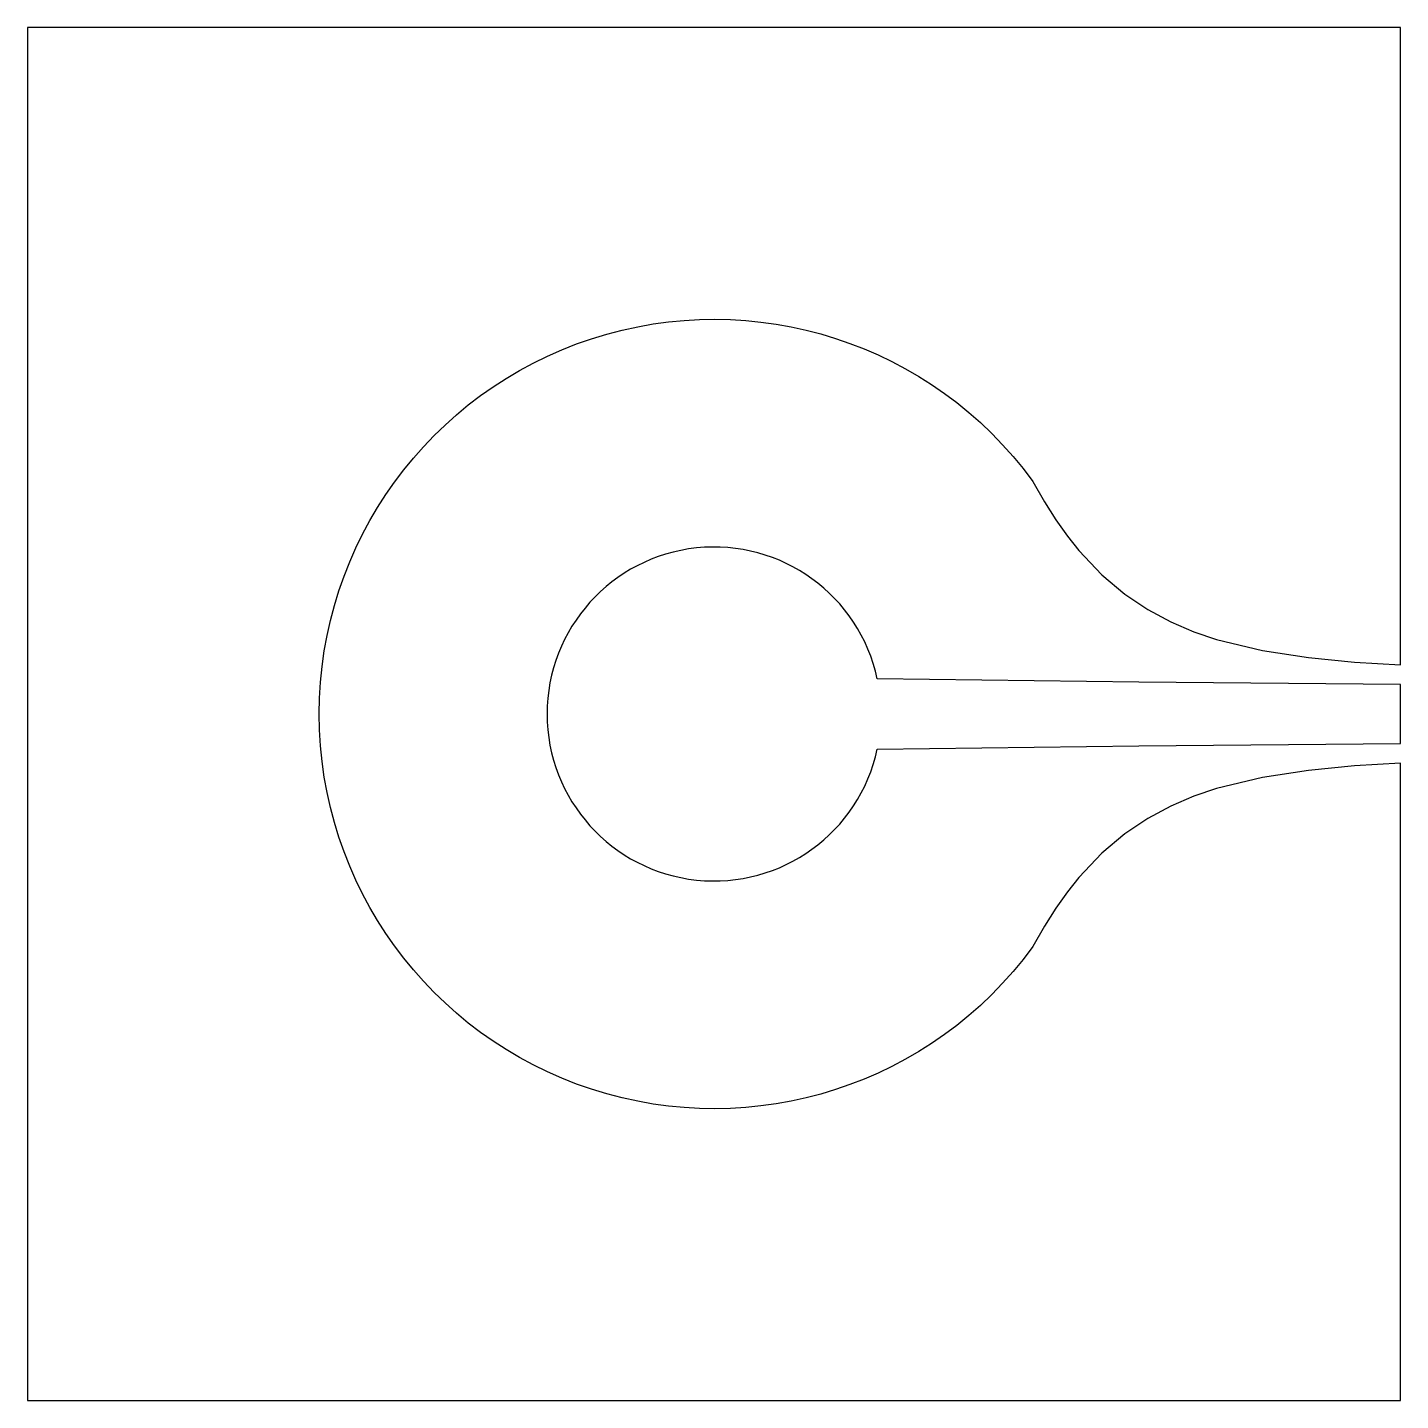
# Model space of a CAD drawing. Extents: x -3.56 to 3.56, y -3.56 to 3.56.
import ezdxf

# ---------------------------------------------------------------- set-up
doc = ezdxf.new("R2010")
doc.units = 0
doc.layers.add('AMPHENOL_CONNECTOR_LAND_PA', color=70, linetype='CONTINUOUS')

msp = doc.modelspace()

# ---------------------------------------------------------------- linework, layer by layer
at = {"layer": 'AMPHENOL_CONNECTOR_LAND_PA'}
for points in [[(3.555, 0.254), (3.556, 0.254), (3.556, 3.556), (-3.556, 3.556), (-3.556, -3.556), (3.556, -3.556), (3.556, -0.254), (3.555, -0.254), (3.3171, -0.2687), (3.0792, -0.2919), (2.8413, -0.3284), (2.6034, -0.3861), (2.4845, -0.4261), (2.3656, -0.4766), (2.2466, -0.5405), (2.1277, -0.6207), (2.0087, -0.7206), (1.8898, -0.8462), (1.8303, -0.9211), (1.7708, -1.0052), (1.7114, -1.0995), (1.6519, -1.205, -3.067713), (1.6519, 1.205), (1.7114, 1.0995), (1.7708, 1.0052), (1.8303, 0.9211), (1.8898, 0.8462), (2.0087, 0.7206), (2.1277, 0.6207), (2.2466, 0.5405), (2.3656, 0.4766), (2.4845, 0.4261), (2.6034, 0.3861), (2.8413, 0.3284), (3.0792, 0.2919), (3.3171, 0.2687), (3.555, 0.254)], [(3.556, -0.1524), (3.556, 0.1524), (3.555, 0.1524), (2.2004, 0.1641), (0.8458, 0.1814, 9.429483), (0.8458, -0.1814), (2.2004, -0.1641), (3.555, -0.1524), (3.556, -0.1524)]]:
    msp.add_lwpolyline(points, format="xyb", close=True, dxfattribs=at)

doc.saveas('drawing.dxf')
